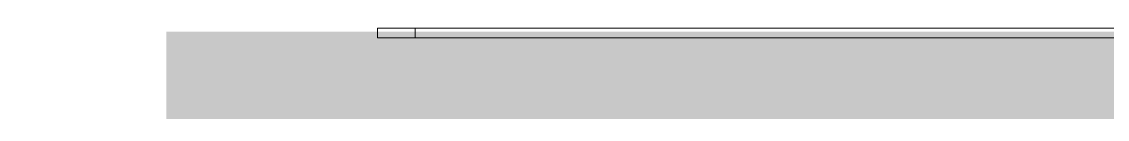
# Model space of a CAD drawing. Header units: millimetres. Extents: x 1522 to 2996, y -37 to 935.
# Drawn here: x 2513.06 to 2535.61, y 728.58 to 730.34 of the extents above; entities that cross this region are included whole.
import ezdxf

# ---------------------------------------------------------------- set-up
doc = ezdxf.new("R2010")
doc.units = ezdxf.units.MM
doc.linetypes.add('HIDDEN', pattern=[1.905, 1.27, -0.635])

# ---------------------------------------------------------------- blocks, each defined once
blk = doc.blocks.new('attachment and clamp x2')
at = {"color": 7, "linetype": 'Continuous', "lineweight": 15}
for p, q in [((1736.186, 179.434), (1736.186, 179.635)), ((1736.186, 179.635), (1736.968, 179.635)), ((1736.968, 179.635), (1736.968, 179.434)), ((1736.968, 179.635), (1791.717, 179.635)), ((1736.186, 179.434), (1792.499, 179.434)), ((1736.968, 179.434), (1791.717, 179.434))]:
    blk.add_line(p, q, dxfattribs=at)
at = {"color": 7, "linetype": 'HIDDEN', "lineweight": 0}
blk.add_line((1736.968, 179.434), (1736.968, 179.635), dxfattribs=at)

msp = doc.modelspace()

# ---------------------------------------------------------------- linework, layer by layer
at = {"lineweight": 15, "const_width": 6}
msp.add_lwpolyline([(2516.063, 727.265), (2870.029, 727.265)], dxfattribs=at)

# ---------------------------------------------------------------- block references
msp.add_blockref('attachment and clamp x2', (784.268, 550.707))

doc.saveas('drawing.dxf')
